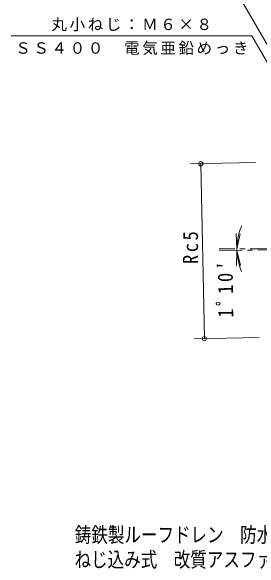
# Model space of a CAD drawing. Units: millimetres at full size, sheet at 1:4; details may follow other scales. Extents: x -420 to 510, y -549 to 486.
# Drawn here: x -387.2 to -194.7, y -549.4 to -117.3 of the extents above; entities that cross this region are included whole.
import ezdxf
from ezdxf.enums import TextEntityAlignment as Align

# ---------------------------------------------------------------- set-up
doc = ezdxf.new("R2010")
doc.units = ezdxf.units.MM
doc.header["$LTSCALE"] = 4
doc.header["$PDMODE"] = 32
doc.header["$PDSIZE"] = 3.2
doc.linetypes.add('CHAIN1', pattern=[8, 5, -1, 1, -1])
for name, color, linetype, lineweight in [('0-0_通り芯', 4, 'Continuous', 9), ('0-4_その他', 7, 'Continuous', 9), ('0-5_寸法', 7, 'Continuous', 9)]:
    doc.layers.add(name, color=color, linetype=linetype, lineweight=lineweight)
doc.layers.add('F-5_F-5ﾚｲﾔ', color=2, linetype='Continuous')
doc.styles.add('ＭＳ ゴシック', font='')
doc.styles.get('ＭＳ ゴシック').set_extended_font_data('MS Gothic')

msp = doc.modelspace()

# ---------------------------------------------------------------- linework, layer by layer
at = {"layer": '0-0_通り芯', "linetype": 'CHAIN1'}
for p, q in [((-150.119, -301.474), (-226.103, -301.474)), ((-144.268, -301.355), (-226.072, -303.021))]:
    msp.add_line(p, q, dxfattribs=at)
at = {"layer": '0-4_その他'}
for p, q in [((-248.397, -235.726), (-197.98, -234.699)), ((-240.399, -235.563), (-237.64, -371.007)), ((-212.412, -301.481), (-212.935, -289.493)), ((-212.412, -301.481), (-209.814, -289.766)), ((-212.401, -302.743), (-212.68, -314.74)), ((-212.401, -302.743), (-209.566, -314.403)), ((-245.638, -371.17), (-195.221, -370.143))]:
    msp.add_line(p, q, dxfattribs=at)
msp.add_arc((-167.328, -301.474), 45.084, 156.63402, 202.7846, dxfattribs=at)
for p in [(-240.399, -235.563), (-237.64, -371.007)]:
    msp.add_point(p, dxfattribs=at)
at = {"layer": '0-5_寸法'}
for p, q in [((-186.2, -148.134), (-234.011, -65.322)), ((-200.812, -136.479), (-387.187, -136.479)), ((-175.307, -180.654), (-200.812, -136.479))]:
    msp.add_line(p, q, dxfattribs=at)

# ---------------------------------------------------------------- texts
at = {"layer": '0-4_その他', "color": 2, "char_height": 11.73, "attachment_point": 7, "style": 'ＭＳ ゴシック'}
for s, insert, rotation in [('\\T1.27;\\W0.9;Rc5', (-242.309, -313.249), 90), ("\\T1.28;\\W0.9;1ﾟ10'", (-215.078, -354.731), 90.583)]:
    msp.add_mtext(s, dxfattribs=dict(at, insert=insert, rotation=rotation))
at = {"layer": '0-5_寸法', "char_height": 8.798, "attachment_point": 7, "style": 'ＭＳ ゴシック'}
for s, insert in [('\\T1.17;丸小ねじ：Ｍ６×８', (-356, -132.938)), ('\\T1.17;ＳＳ４００\u3000電気亜鉛めっき', (-384, -151.336))]:
    msp.add_mtext(s, dxfattribs=dict(at, insert=insert))
at = {"layer": 'F-5_F-5ﾚｲﾔ', "style": 'ＭＳ ゴシック', "width": 0.8}
for s, p in [('鋳鉄製ルーフドレン\u3000防水層張掛け幅100mm\u3000よこ引き用\u3000鋼製下地断熱屋根工法用', (-337.924, -532.337)), ('ねじ込み式\u3000改質アスファルトシート・シート防水用\u3000\u3000ＷＨＸＳ－６－１２５－３５', (-338.116, -551.524))]:
    msp.add_text(s, height=11.73, dxfattribs=at).set_placement(p, align=Align.BOTTOM_LEFT)

doc.saveas('drawing.dxf')
